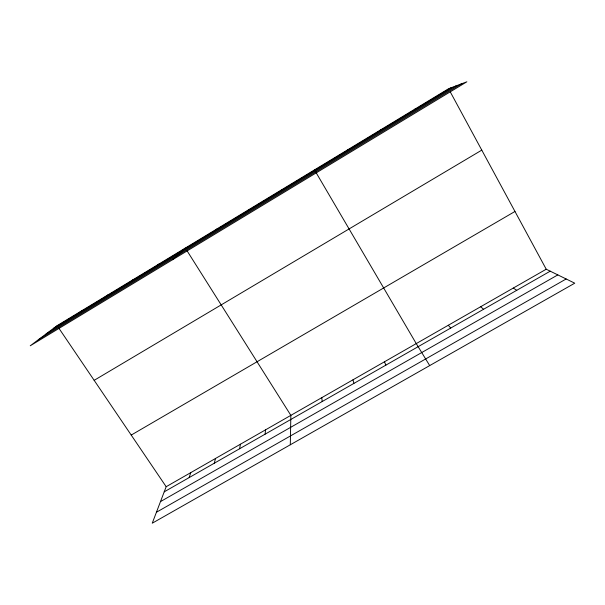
<?xml version="1.0" encoding="UTF-8"?>
<svg xmlns="http://www.w3.org/2000/svg" width="605" height="605" viewBox="0 0 605 605"><rect width="100%" height="100%" fill="white"/><g stroke="black" fill="none" stroke-linecap="round" stroke-linejoin="round"><path stroke-width="0.91" d="M290.302 444.781L290.854 415.355L186.839 250.44M265.088 434.178L265.557 429.83M239.595 448.751L240.442 444.206M214.283 463.226L215.509 458.469M189.161 477.587L190.756 472.641M281.522 190.401L281.748 189.698M546.224 269.217L166.171 486.707L152.248 523.204L574.75 283.185L546.224 269.217L450.324 91.99M248.557 210.351L249.313 209.33M215.902 230.104L217.18 228.781M172.622 259.704L185.334 248.05M157.118 265.678L159.312 263.803M130.884 281.559L133.478 279.434M104.846 297.312L107.841 294.953M79.005 312.951L82.393 310.35M53.361 328.47L451.118 87.77M46.192 333.839L455.981 85.925M38.349 339.723L461.328 83.891M94.161 380.333L481.784 150.123M131.225 435.071L514.968 211.463M164.212 491.85L550.225 271.176M160.491 501.605L557.825 274.897M156.43 512.246L566.151 278.973M414.569 109.316L416.542 108.688M380.893 129.697L382.299 129.41M347.535 149.881L348.389 149.934M513.29 288.063L516.746 290.317M480.65 306.743L483.577 309.276M448.305 325.256L450.71 328.069M314.487 169.884L316.672 172.607M58.693 327.933L166.171 486.707M429.694 365.586L416.255 343.595L315.901 172.296M384.485 361.775L385.869 365.133M352.995 379.796L353.887 383.419M321.784 397.651L322.185 401.538M57.135 325.641L30.25 345.788L466.863 81.796L448.562 88.738L57.135 325.641"/></g></svg>
